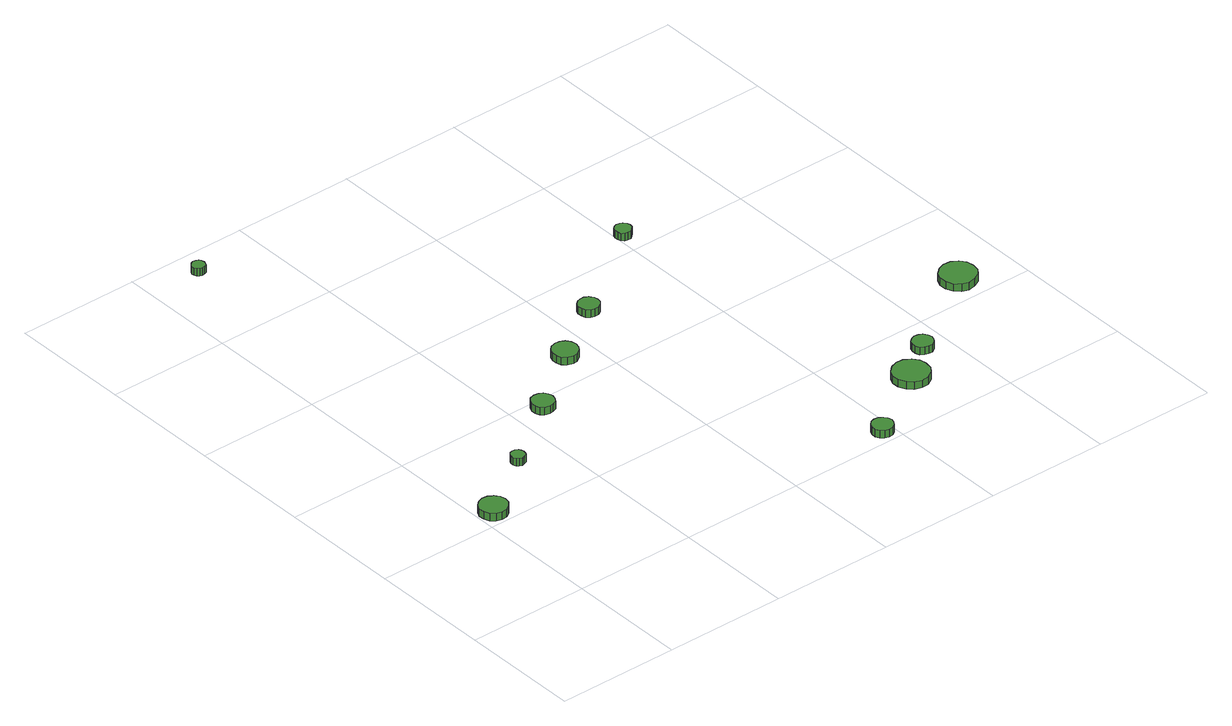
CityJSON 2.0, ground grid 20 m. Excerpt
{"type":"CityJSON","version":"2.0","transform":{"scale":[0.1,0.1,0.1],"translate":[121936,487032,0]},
"CityObjects":{
"tree1":{"type":"SolitaryVegetationObject","attributes":{"function":"something"},"geometry":[{"type":"MultiSurface","lod":"1","boundaries":[[[0,1,2,3,4,5,6,7,8,9,10,11,12,13,14]],[[15,16,17,18,19,20,21,22,23,24,25,26,27,28,29]],[[0,29,28,1]],[[1,28,27,2]],[[2,27,26,3]],[[3,26,25,4]],[[4,25,24,5]],[[5,24,23,6]],[[6,23,22,7]],[[7,22,21,8]],[[8,21,20,9]],[[9,20,19,10]],[[10,19,18,11]],[[11,18,17,12]],[[12,17,16,13]],[[13,16,15,14]],[[14,15,29,0]]]}]},
"tree2":{"type":"SolitaryVegetationObject","attributes":{"function":"something"},"geometry":[{"type":"MultiSurface","lod":"1","boundaries":[[[30,31,32,33,34,35,36,37,38,39,40,41,42,43,44]],[[45,46,47,48,49,50,51,52,53,54,55,56,57,58,59]],[[30,59,58,31]],[[31,58,57,32]],[[32,57,56,33]],[[33,56,55,34]],[[34,55,54,35]],[[35,54,53,36]],[[36,53,52,37]],[[37,52,51,38]],[[38,51,50,39]],[[39,50,49,40]],[[40,49,48,41]],[[41,48,47,42]],[[42,47,46,43]],[[43,46,45,44]],[[44,45,59,30]]]}]},
"tree3":{"type":"SolitaryVegetationObject","attributes":{"function":"something"},"geometry":[{"type":"MultiSurface","lod":"1","boundaries":[[[60,61,62,63,64,65,66,67,68,69,70,71,72,73,74]],[[75,76,77,78,79,80,81,82,83,84,85,86,87,88,89]],[[60,89,88,61]],[[61,88,87,62]],[[62,87,86,63]],[[63,86,85,64]],[[64,85,84,65]],[[65,84,83,66]],[[66,83,82,67]],[[67,82,81,68]],[[68,81,80,69]],[[69,80,79,70]],[[70,79,78,71]],[[71,78,77,72]],[[72,77,76,73]],[[73,76,75,74]],[[74,75,89,60]]]}]},
"tree4":{"type":"SolitaryVegetationObject","attributes":{"function":"something"},"geometry":[{"type":"MultiSurface","lod":"1","boundaries":[[[90,91,92,93,94,95,96,97,98,99,100,101,102,103,104]],[[105,106,107,108,109,110,111,112,113,114,115,116,117,118,119]],[[90,119,118,91]],[[91,118,117,92]],[[92,117,116,93]],[[93,116,115,94]],[[94,115,114,95]],[[95,114,113,96]],[[96,113,112,97]],[[97,112,111,98]],[[98,111,110,99]],[[99,110,109,100]],[[100,109,108,101]],[[101,108,107,102]],[[102,107,106,103]],[[103,106,105,104]],[[104,105,119,90]]]}]},
"tree5":{"type":"SolitaryVegetationObject","attributes":{"function":"something"},"geometry":[{"type":"MultiSurface","lod":"1","boundaries":[[[120,121,122,123,124,125,126,127,128,129,130,131,132,133,134]],[[135,136,137,138,139,140,141,142,143,144,145,146,147,148,149]],[[120,149,148,121]],[[121,148,147,122]],[[122,147,146,123]],[[123,146,145,124]],[[124,145,144,125]],[[125,144,143,126]],[[126,143,142,127]],[[127,142,141,128]],[[128,141,140,129]],[[129,140,139,130]],[[130,139,138,131]],[[131,138,137,132]],[[132,137,136,133]],[[133,136,135,134]],[[134,135,149,120]]]}]},
"tree6":{"type":"SolitaryVegetationObject","attributes":{"function":"something"},"geometry":[{"type":"MultiSurface","lod":"1","boundaries":[[[150,151,152,153,154,155,156,157,158,159,160,161,162,163,164]],[[165,166,167,168,169,170,171,172,173,174,175,176,177,178,179]],[[150,179,178,151]],[[151,178,177,152]],[[152,177,176,153]],[[153,176,175,154]],[[154,175,174,155]],[[155,174,173,156]],[[156,173,172,157]],[[157,172,171,158]],[[158,171,170,159]],[[159,170,169,160]],[[160,169,168,161]],[[161,168,167,162]],[[162,167,166,163]],[[163,166,165,164]],[[164,165,179,150]]]}]},
"tree7":{"type":"SolitaryVegetationObject","attributes":{"function":"something"},"geometry":[{"type":"MultiSurface","lod":"1","boundaries":[[[180,181,182,183,184,185,186,187,188,189,190,191,192,193,194]],[[195,196,197,198,199,200,201,202,203,204,205,206,207,208,209]],[[180,209,208,181]],[[181,208,207,182]],[[182,207,206,183]],[[183,206,205,184]],[[184,205,204,185]],[[185,204,203,186]],[[186,203,202,187]],[[187,202,201,188]],[[188,201,200,189]],[[189,200,199,190]],[[190,199,198,191]],[[191,198,197,192]],[[192,197,196,193]],[[193,196,195,194]],[[194,195,209,180]]]}]},
"tree8":{"type":"SolitaryVegetationObject","attributes":{"function":"something"},"geometry":[{"type":"MultiSurface","lod":"1","boundaries":[[[210,211,212,213,214,215,216,217,218,219,220,221,222,223,224]],[[225,226,227,228,229,230,231,232,233,234,235,236,237,238,239]],[[210,239,238,211]],[[211,238,237,212]],[[212,237,236,213]],[[213,236,235,214]],[[214,235,234,215]],[[215,234,233,216]],[[216,233,232,217]],[[217,232,231,218]],[[218,231,230,219]],[[219,230,229,220]],[[220,229,228,221]],[[221,228,227,222]],[[222,227,226,223]],[[223,226,225,224]],[[224,225,239,210]]]}]},
"tree9":{"type":"SolitaryVegetationObject","attributes":{"function":"something"},"geometry":[{"type":"MultiSurface","lod":"1","boundaries":[[[240,241,242,243,244,245,246,247,248,249,250,251,252,253,254]],[[255,256,257,258,259,260,261,262,263,264,265,266,267,268,269]],[[240,269,268,241]],[[241,268,267,242]],[[242,267,266,243]],[[243,266,265,244]],[[244,265,264,245]],[[245,264,263,246]],[[246,263,262,247]],[[247,262,261,248]],[[248,261,260,249]],[[249,260,259,250]],[[250,259,258,251]],[[251,258,257,252]],[[252,257,256,253]],[[253,256,255,254]],[[254,255,269,240]]]}]},
"tree10":{"type":"SolitaryVegetationObject","attributes":{"function":"something"},"geometry":[{"type":"MultiSurface","lod":"1","boundaries":[[[270,271,272,273,274,275,276,277,278,279,280,281,282,283,284]],[[285,286,287,288,289,290,291,292,293,294,295,296,297,298,299]],[[270,299,298,271]],[[271,298,297,272]],[[272,297,296,273]],[[273,296,295,274]],[[274,295,294,275]],[[275,294,293,276]],[[276,293,292,277]],[[277,292,291,278]],[[278,291,290,279]],[[279,290,289,280]],[[280,289,288,281]],[[281,288,287,282]],[[282,287,286,283]],[[283,286,285,284]],[[284,285,299,270]]]}]},
"tree11":{"type":"SolitaryVegetationObject","attributes":{"function":"something"},"geometry":[{"type":"MultiSurface","lod":"1","boundaries":[[[300,301,302,303,304,305,306,307,308,309,310,311,312,313,314]],[[315,316,317,318,319,320,321,322,323,324,325,326,327,328,329]],[[300,329,328,301]],[[301,328,327,302]],[[302,327,326,303]],[[303,326,325,304]],[[304,325,324,305]],[[305,324,323,306]],[[306,323,322,307]],[[307,322,321,308]],[[308,321,320,309]],[[309,320,319,310]],[[310,319,318,311]],[[311,318,317,312]],[[312,317,316,313]],[[313,316,315,314]],[[314,315,329,300]]]}]}
},
"vertices":[
[47,225,17],[45,234,17],[39,241,17],[31,246,17],[22,247,17],[13,244,17],[6,238,17],[2,229,17],[2,220,17],[6,211,17],[13,205,17],[22,202,17],[31,203,17],[39,208,17],[45,215,17],[45,215,4],[39,208,4],[31,203,4],[22,202,4],[13,205,4],[6,211,4],[2,220,4],[2,229,4],[6,238,4],[13,244,4],[22,247,4],[31,246,4],[39,241,4],[45,234,4],[47,225,4],
[145,301,15],[144,305,15],[142,309,15],[137,312,15],[133,312,15],[128,311,15],[125,307,15],[123,303,15],[123,298,15],[125,294,15],[128,291,15],[133,289,15],[137,290,15],[142,292,15],[144,296,15],[144,296,2],[142,292,2],[137,290,2],[133,289,2],[128,291,2],[125,294,2],[123,298,2],[123,303,2],[125,307,2],[128,311,2],[133,312,2],[137,312,2],[142,309,2],[144,305,2],[145,301,2],
[266,381,15],[264,388,15],[260,395,15],[253,398,15],[246,399,15],[238,397,15],[233,392,15],[230,385,15],[230,377,15],[233,370,15],[238,365,15],[246,363,15],[253,364,15],[260,367,15],[264,374,15],[264,374,2],[260,367,2],[253,364,2],[246,363,2],[238,365,2],[233,370,2],[230,377,2],[230,385,2],[233,392,2],[238,397,2],[246,399,2],[253,398,2],[260,395,2],[264,388,2],[266,381,2],
[97,955,17],[96,960,17],[94,963,17],[90,965,17],[85,966,17],[81,964,17],[78,961,17],[76,957,17],[76,953,17],[78,949,17],[81,946,17],[85,945,17],[90,945,17],[94,947,17],[96,951,17],[96,951,4],[94,947,4],[90,945,4],[85,945,4],[81,946,4],[78,949,4],[76,953,4],[76,957,4],[78,961,4],[81,964,4],[85,966,4],[90,965,4],[94,963,4],[96,960,4],[97,955,4],
[374,457,16],[372,466,16],[367,473,16],[359,477,16],[351,478,16],[342,475,16],[336,469,16],[333,461,16],[333,453,16],[336,445,16],[342,439,16],[351,436,16],[359,437,16],[367,442,16],[372,449,16],[372,449,3],[367,442,3],[359,437,3],[351,436,3],[342,439,3],[336,445,3],[333,453,3],[333,461,3],[336,469,3],[342,475,3],[351,478,3],[359,477,3],[367,473,3],[372,466,3],[374,457,3],
[600,25,14],[598,32,14],[594,37,14],[588,41,14],[581,42,14],[574,40,14],[569,35,14],[566,28,14],[566,21,14],[569,15,14],[574,10,14],[581,8,14],[588,9,14],[594,12,14],[598,18,14],[598,18,1],[594,12,1],[588,9,1],[581,8,1],[574,10,1],[569,15,1],[566,21,1],[566,28,1],[569,35,1],[574,40,1],[581,42,1],[588,41,1],[594,37,1],[598,32,1],[600,25,1],
[471,525,14],[470,532,14],[465,538,14],[459,542,14],[452,542,14],[446,540,14],[440,535,14],[438,529,14],[438,522,14],[440,515,14],[446,511,14],[452,509,14],[459,509,14],[465,513,14],[470,519,14],[470,519,1],[465,513,1],[459,509,1],[452,509,1],[446,511,1],[440,515,1],[438,522,1],[438,529,1],[440,535,1],[446,540,1],[452,542,1],[459,542,1],[465,538,1],[470,532,1],[471,525,1],
[728,101,14],[726,113,14],[719,122,14],[708,129,14],[696,130,14],[685,126,14],[676,118,14],[671,107,14],[671,95,14],[676,84,14],[685,76,14],[696,72,14],[708,73,14],[719,79,14],[726,89,14],[726,89,1],[719,79,1],[708,73,1],[696,72,1],[685,76,1],[676,84,1],[671,95,1],[671,107,1],[676,118,1],[685,126,1],[696,130,1],[708,129,1],[719,122,1],[726,113,1],[728,101,1],
[625,637,15],[624,642,15],[620,647,15],[616,649,15],[610,650,15],[605,648,15],[601,645,15],[599,639,15],[599,634,15],[601,629,15],[605,625,15],[610,624,15],[616,624,15],[620,627,15],[624,631,15],[624,631,2],[620,627,2],[616,624,2],[610,624,2],[605,625,2],[601,629,2],[599,634,2],[599,639,2],[601,645,2],[605,648,2],[610,650,2],[616,649,2],[620,647,2],[624,642,2],[625,637,2],
[777,147,14],[775,154,14],[771,160,14],[765,163,14],[758,164,14],[752,162,14],[746,157,14],[744,151,14],[744,144,14],[746,137,14],[752,133,14],[758,131,14],[765,131,14],[771,135,14],[775,140,14],[775,140,1],[771,135,1],[765,131,1],[758,131,1],[752,133,1],[746,137,1],[744,144,1],[744,151,1],[746,157,1],[752,162,1],[758,164,1],[765,163,1],[771,160,1],[775,154,1],[777,147,1],
[935,243,16],[933,255,16],[926,265,16],[915,271,16],[903,272,16],[892,268,16],[883,260,16],[878,249,16],[878,237,16],[883,226,16],[892,218,16],[903,214,16],[915,216,16],[926,222,16],[933,231,16],[933,231,3],[926,222,3],[915,216,3],[903,214,3],[892,218,3],[883,226,3],[878,237,3],[878,249,3],[883,260,3],[892,268,3],[903,272,3],[915,271,3],[926,265,3],[933,255,3],[935,243,3]
]}
